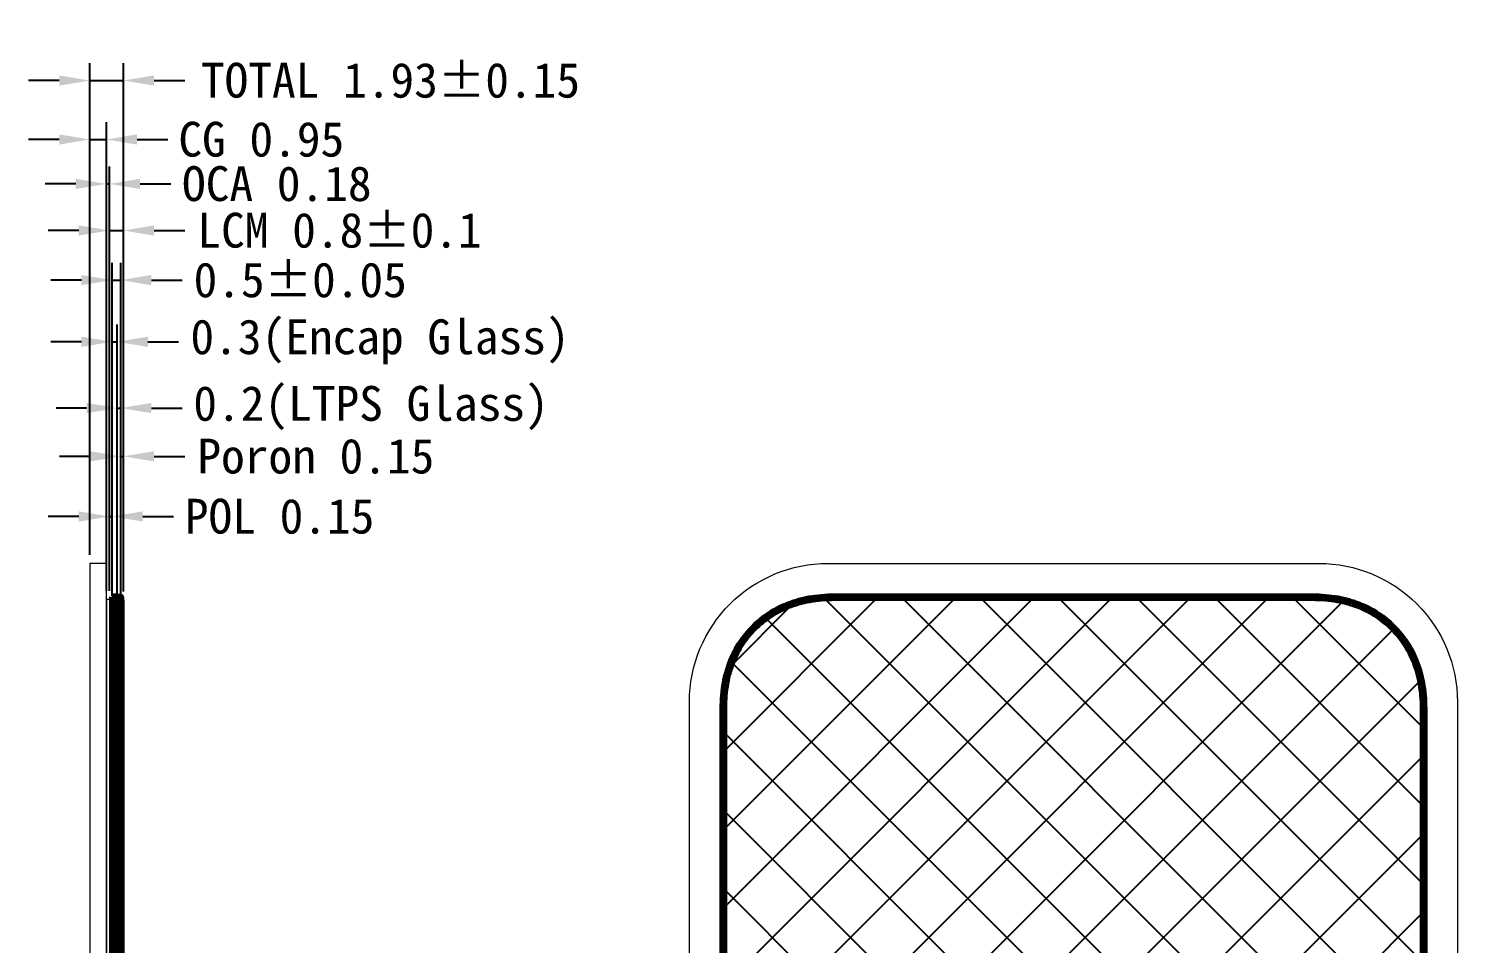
# Model space of a CAD drawing. Header units: millimetres. Extents: x 1773 to 2105, y 395 to 649.
# Drawn here: x 1891.6 to 1973.7, y 533.3 to 585.9 of the extents above; entities that cross this region are included whole.
import ezdxf

# ---------------------------------------------------------------- set-up
doc = ezdxf.new("R2010")
doc.units = ezdxf.units.MM
for name, color, linetype, lineweight in [('CG', 3, 'Continuous', 20), ('FPC', 40, 'Continuous', 20), ('P_ENCAP.drawing', 30, 'Continuous', 100), ('P_OLED.drawing', 3, 'Continuous', 100), ('POL', 202, 'Continuous', 5)]:
    doc.layers.add(name, color=color, linetype=linetype, lineweight=lineweight)
doc.layers.add('dim', color=3, linetype='Continuous')
doc.layers.add('DST', color=253, linetype='Continuous')
doc.styles.add('宋体', font='')
doc.styles.get('宋体').set_extended_font_data('SimSun')
doc.dimstyles.new('Z0.8', dxfattribs={"dimscale": 0.8, "dimtxt": 2.5, "dimasz": 2.2, "dimexe": 1.25, "dimexo": 0.625, "dimtad": 0, "dimdsep": 46, "dimtxsty": '宋体', "dimcen": 2.5, "dimadec": 0, "dimazin": 0, "dimtfac": 1, "dimtmove": 0, "dimatfit": 3, "dimfxl": 1, "dimlwd": 25, "dimlwe": 25, "dimarcsym": 0})

# ---------------------------------------------------------------- blocks, each defined once
blk = doc.blocks.new('*D5')
at = {"layer": 'Defpoints', "color": 0, "ltscale": 0.1}
for p in [(1896.733, 564.063), (1896.733, 552.839), (1896.933, 552.839)]:
    blk.add_point(p, dxfattribs=at)
at = {"layer": 'dim', "color": 3, "lineweight": 25, "ltscale": 0.1}
for p, q in [((1896.733, 553.339), (1896.733, 565.063)), ((1896.933, 553.339), (1896.933, 565.063)), ((1894.973, 564.063), (1893.213, 564.063)), ((1896.733, 564.063), (1896.933, 564.063)), ((1898.693, 564.063), (1900.453, 564.063))]:
    blk.add_line(p, q, dxfattribs=at)
at = {"layer": 'dim', "color": 3, "ltscale": 0.1}
for points in [[(1894.973, 564.356), (1894.973, 563.77), (1896.733, 564.063)], [(1898.693, 564.356), (1898.693, 563.77), (1896.933, 564.063)]]:
    blk.add_solid(points, dxfattribs=at)
at = {"layer": 'dim', "color": 4, "ltscale": 0.1, "insert": (1911.3, 564.063), "char_height": 2, "attachment_point": 5, "style": '宋体'}
blk.add_mtext('0.2(LTPS Glass)', dxfattribs=at)
blk = doc.blocks.new('*D6')
at = {"layer": 'Defpoints', "color": 0, "ltscale": 0.1}
for p in [(1896.433, 567.869), (1896.433, 552.786), (1896.733, 552.786)]:
    blk.add_point(p, dxfattribs=at)
at = {"layer": 'dim', "color": 3, "lineweight": 25, "ltscale": 0.1}
for p, q in [((1896.433, 553.286), (1896.433, 568.869)), ((1896.733, 553.286), (1896.733, 568.869)), ((1894.673, 567.869), (1892.913, 567.869)), ((1896.433, 567.869), (1896.733, 567.869)), ((1898.493, 567.869), (1900.253, 567.869))]:
    blk.add_line(p, q, dxfattribs=at)
at = {"layer": 'dim', "color": 3, "ltscale": 0.1}
for points in [[(1894.673, 568.162), (1894.673, 567.575), (1896.433, 567.869)], [(1898.493, 568.162), (1898.493, 567.575), (1896.733, 567.869)]]:
    blk.add_solid(points, dxfattribs=at)
at = {"layer": 'dim', "color": 4, "ltscale": 0.1, "insert": (1911.815, 567.869), "char_height": 2, "attachment_point": 5, "style": '宋体'}
blk.add_mtext('0.3(Encap Glass)', dxfattribs=at)
blk = doc.blocks.new('*D7')
at = {"layer": 'Defpoints', "color": 0, "ltscale": 0.1}
for p in [(1896.433, 571.41), (1896.433, 553.224), (1896.933, 553.224)]:
    blk.add_point(p, dxfattribs=at)
at = {"layer": 'dim', "color": 3, "lineweight": 25, "ltscale": 0.1}
for p, q in [((1896.433, 553.724), (1896.433, 572.41)), ((1896.933, 553.724), (1896.933, 572.41)), ((1894.673, 571.41), (1892.913, 571.41)), ((1896.433, 571.41), (1896.933, 571.41)), ((1898.693, 571.41), (1900.453, 571.41))]:
    blk.add_line(p, q, dxfattribs=at)
at = {"layer": 'dim', "color": 3, "ltscale": 0.1}
for points in [[(1894.673, 571.703), (1894.673, 571.116), (1896.433, 571.41)], [(1898.693, 571.703), (1898.693, 571.116), (1896.933, 571.41)]]:
    blk.add_solid(points, dxfattribs=at)
at = {"layer": 'dim', "color": 4, "ltscale": 0.1, "insert": (1907.233, 571.41), "char_height": 2, "attachment_point": 5, "style": '宋体'}
blk.add_mtext('0.5%%P0.05', dxfattribs=at)
blk = doc.blocks.new('*D8')
at = {"layer": 'Defpoints', "color": 0, "ltscale": 0.1}
for p in [(1897.083, 561.29), (1896.933, 553.224), (1897.083, 553.024)]:
    blk.add_point(p, dxfattribs=at)
at = {"layer": 'dim', "color": 3, "lineweight": 25, "ltscale": 0.1}
for p, q in [((1896.933, 553.724), (1896.933, 562.29)), ((1897.083, 553.524), (1897.083, 562.29)), ((1895.173, 561.29), (1893.413, 561.29)), ((1896.933, 561.29), (1897.083, 561.29)), ((1898.843, 561.29), (1900.603, 561.29))]:
    blk.add_line(p, q, dxfattribs=at)
at = {"layer": 'dim', "color": 3, "ltscale": 0.1}
for points in [[(1895.173, 561.584), (1895.173, 560.997), (1896.933, 561.29)], [(1898.843, 561.584), (1898.843, 560.997), (1897.083, 561.29)]]:
    blk.add_solid(points, dxfattribs=at)
at = {"layer": 'dim', "color": 4, "ltscale": 0.1, "insert": (1908.131, 561.29), "char_height": 2, "attachment_point": 5, "style": '宋体'}
blk.add_mtext('Poron 0.15', dxfattribs=at)
blk = doc.blocks.new('*D9')
at = {"layer": 'Defpoints', "color": 0, "ltscale": 0.1}
for p in [(1896.433, 557.839), (1896.283, 553.074), (1896.433, 553.074)]:
    blk.add_point(p, dxfattribs=at)
at = {"layer": 'DST', "color": 3, "linetype": 'ByBlock', "lineweight": 25, "ltscale": 0.1}
for p, q in [((1896.283, 553.574), (1896.283, 558.839)), ((1896.433, 553.574), (1896.433, 558.839)), ((1894.523, 557.839), (1892.763, 557.839)), ((1896.283, 557.839), (1896.433, 557.839)), ((1898.193, 557.839), (1899.953, 557.839))]:
    blk.add_line(p, q, dxfattribs=at)
at = {"layer": 'DST', "color": 3, "ltscale": 0.1}
for points in [[(1894.523, 558.132), (1894.523, 557.545), (1896.283, 557.839)], [(1898.193, 558.132), (1898.193, 557.545), (1896.433, 557.839)]]:
    blk.add_solid(points, dxfattribs=at)
at = {"layer": 'DST', "color": 4, "ltscale": 0.1, "insert": (1906.051, 557.839), "char_height": 2, "attachment_point": 5, "style": '宋体'}
blk.add_mtext('POL 0.15', dxfattribs=at)
blk = doc.blocks.new('*D10')
at = {"layer": 'Defpoints', "color": 0, "ltscale": 0.1}
for p in [(1897.083, 574.259), (1896.283, 553.074), (1897.083, 553.024)]:
    blk.add_point(p, dxfattribs=at)
at = {"layer": 'DST', "color": 3, "linetype": 'ByBlock', "lineweight": 25, "ltscale": 0.1}
for p, q in [((1896.283, 553.574), (1896.283, 575.259)), ((1897.083, 553.524), (1897.083, 575.259)), ((1894.523, 574.259), (1892.763, 574.259)), ((1896.283, 574.259), (1897.083, 574.259)), ((1898.843, 574.259), (1900.603, 574.259))]:
    blk.add_line(p, q, dxfattribs=at)
at = {"layer": 'DST', "color": 3, "ltscale": 0.1}
for points in [[(1894.523, 574.552), (1894.523, 573.965), (1896.283, 574.259)], [(1898.843, 574.552), (1898.843, 573.965), (1897.083, 574.259)]]:
    blk.add_solid(points, dxfattribs=at)
at = {"layer": 'DST', "color": 4, "ltscale": 0.1, "insert": (1909.494, 574.259), "char_height": 2, "attachment_point": 5, "style": '宋体'}
blk.add_mtext('LCM 0.8%%P0.1', dxfattribs=at)
blk = doc.blocks.new('*D20')
at = {"layer": 'Defpoints', "color": 0, "ltscale": 0.1}
for p in [(1896.283, 576.933), (1896.108, 553.074), (1896.283, 553.074)]:
    blk.add_point(p, dxfattribs=at)
at = {"layer": 'FPC', "color": 3, "linetype": 'ByBlock', "lineweight": 25, "ltscale": 0.1}
for p, q in [((1896.108, 553.574), (1896.108, 577.933)), ((1896.283, 553.574), (1896.283, 577.933)), ((1894.348, 576.933), (1892.588, 576.933)), ((1896.108, 576.933), (1896.283, 576.933)), ((1898.043, 576.933), (1899.803, 576.933))]:
    blk.add_line(p, q, dxfattribs=at)
at = {"layer": 'FPC', "color": 3, "ltscale": 0.1}
for points in [[(1894.348, 577.227), (1894.348, 576.64), (1896.108, 576.933)], [(1898.043, 577.227), (1898.043, 576.64), (1896.283, 576.933)]]:
    blk.add_solid(points, dxfattribs=at)
at = {"layer": 'FPC', "color": 4, "ltscale": 0.1, "insert": (1905.89, 576.933), "char_height": 2, "attachment_point": 5, "style": '宋体'}
blk.add_mtext('OCA 0.18', dxfattribs=at)
blk = doc.blocks.new('*D21')
at = {"layer": 'Defpoints', "color": 0, "ltscale": 0.1}
for p in [(1896.108, 579.484), (1895.158, 555.143), (1896.108, 555.143)]:
    blk.add_point(p, dxfattribs=at)
at = {"layer": 'FPC', "color": 3, "linetype": 'ByBlock', "lineweight": 25, "ltscale": 0.1}
for p, q in [((1895.158, 555.643), (1895.158, 580.484)), ((1896.108, 555.643), (1896.108, 580.484)), ((1893.398, 579.484), (1891.638, 579.484)), ((1895.158, 579.484), (1896.108, 579.484)), ((1897.868, 579.484), (1899.628, 579.484))]:
    blk.add_line(p, q, dxfattribs=at)
at = {"layer": 'FPC', "color": 3, "ltscale": 0.1}
for points in [[(1893.398, 579.777), (1893.398, 579.19), (1895.158, 579.484)], [(1897.868, 579.777), (1897.868, 579.19), (1896.108, 579.484)]]:
    blk.add_solid(points, dxfattribs=at)
at = {"layer": 'FPC', "color": 4, "ltscale": 0.1, "insert": (1905, 579.484), "char_height": 2, "attachment_point": 5, "style": '宋体'}
blk.add_mtext('CG 0.95', dxfattribs=at)
blk = doc.blocks.new('*D22')
at = {"layer": 'Defpoints', "color": 0, "ltscale": 0.1}
for p in [(1897.083, 582.87), (1895.158, 555.143), (1897.083, 553.024)]:
    blk.add_point(p, dxfattribs=at)
at = {"layer": 'FPC', "color": 3, "linetype": 'ByBlock', "lineweight": 25, "ltscale": 0.1}
for p, q in [((1895.158, 555.643), (1895.158, 583.87)), ((1897.083, 553.524), (1897.083, 583.87)), ((1893.398, 582.87), (1891.638, 582.87)), ((1895.158, 582.87), (1897.083, 582.87)), ((1898.843, 582.87), (1900.603, 582.87))]:
    blk.add_line(p, q, dxfattribs=at)
at = {"layer": 'FPC', "color": 3, "ltscale": 0.1}
for points in [[(1893.398, 583.163), (1893.398, 582.577), (1895.158, 582.87)], [(1898.843, 583.163), (1898.843, 582.577), (1897.083, 582.87)]]:
    blk.add_solid(points, dxfattribs=at)
at = {"layer": 'FPC', "color": 4, "ltscale": 0.1, "insert": (1912.416, 582.87), "char_height": 2, "attachment_point": 5, "style": '宋体'}
blk.add_mtext('TOTAL 1.93%%P0.15', dxfattribs=at)

msp = doc.modelspace()

# ---------------------------------------------------------------- hatches: boundary and pattern name
at = {"layer": 'DST', "ltscale": 0.1}
h = msp.add_hatch(dxfattribs=at)
h.set_pattern_fill('ANSI37', color=256, style=0)
h.set_pattern_definition([(45, (59.7107, 15.058), (-2.245064, 2.245064), []), (135, (59.7107, 15.058), (-2.245064, -2.245064), [])])
h.paths.add_polyline_path([(1965.321, 553.024), (1937.932, 553.024), (1937.738, 553.022), (1937.548, 553.016), (1937.362, 553.006), (1937.18, 552.993), (1937.002, 552.976), (1936.828, 552.956), (1936.657, 552.931), (1936.49, 552.904), (1936.326, 552.873), (1936.166, 552.838), (1936.009, 552.801), (1935.856, 552.76), (1935.705, 552.715), (1935.559, 552.668), (1935.415, 552.618), (1935.274, 552.564), (1935.137, 552.507), (1935.002, 552.448), (1934.87, 552.385), (1934.742, 552.32), (1934.616, 552.252), (1934.492, 552.181), (1934.372, 552.107), (1934.254, 552.031), (1934.138, 551.952), (1934.026, 551.87), (1933.915, 551.786), (1933.807, 551.699), (1933.701, 551.61), (1933.598, 551.518), (1933.496, 551.424), (1933.397, 551.327), (1933.3, 551.228), (1933.206, 551.127), (1933.113, 551.023), (1933.023, 550.918), (1932.936, 550.809), (1932.851, 550.699), (1932.768, 550.586), (1932.689, 550.47), (1932.611, 550.352), (1932.537, 550.231), (1932.465, 550.107), (1932.396, 549.981), (1932.33, 549.852), (1932.267, 549.72), (1932.206, 549.585), (1932.149, 549.447), (1932.094, 549.306), (1932.043, 549.162), (1931.995, 549.015), (1931.95, 548.865), (1931.908, 548.711), (1931.87, 548.555), (1931.835, 548.394), (1931.803, 548.231), (1931.775, 548.064), (1931.751, 547.893), (1931.73, 547.719), (1931.712, 547.541), (1931.699, 547.36), (1931.689, 547.175), (1931.683, 546.986), (1931.681, 546.793), (1931.681, 518.205), (1931.683, 518.057), (1931.689, 517.914), (1931.699, 517.773), (1931.712, 517.636), (1931.729, 517.5), (1931.75, 517.368), (1931.774, 517.238), (1931.801, 517.111), (1931.831, 516.986), (1931.865, 516.864), (1931.902, 516.744), (1931.941, 516.626), (1931.983, 516.51), (1932.028, 516.397), (1932.076, 516.286), (1932.126, 516.177), (1932.179, 516.069), (1932.234, 515.964), (1932.291, 515.861), (1932.351, 515.759), (1932.412, 515.659), (1932.476, 515.562), (1932.541, 515.465), (1932.609, 515.371), (1932.678, 515.278), (1932.749, 515.186), (1932.821, 515.097), (1932.895, 515.008), (1932.97, 514.921), (1933.046, 514.836), (1933.124, 514.752), (1933.202, 514.669), (1933.342, 514.527), (1933.484, 514.39), (1933.629, 514.257), (1933.777, 514.129), (1933.929, 514.005), (1934.083, 513.885), (1934.24, 513.77), (1934.401, 513.659), (1934.566, 513.552), (1934.734, 513.45), (1934.906, 513.353), (1935.081, 513.259), (1935.261, 513.17), (1935.445, 513.086), (1935.634, 513.005), (1935.827, 512.93), (1936.025, 512.858), (1936.227, 512.791), (1936.434, 512.729), (1936.646, 512.671), (1936.864, 512.617), (1937.086, 512.568), (1937.315, 512.524), (1937.548, 512.484), (1937.788, 512.449), (1938.033, 512.418), (1938.284, 512.392), (1938.541, 512.371), (1938.804, 512.355), (1939.073, 512.343), (1939.349, 512.336), (1939.632, 512.333), (1963.621, 512.333), (1963.904, 512.336), (1964.18, 512.343), (1964.449, 512.355), (1964.712, 512.371), (1964.969, 512.392), (1965.22, 512.418), (1965.465, 512.449), (1965.705, 512.484), (1965.938, 512.524), (1966.166, 512.568), (1966.389, 512.617), (1966.607, 512.671), (1966.819, 512.729), (1967.026, 512.791), (1967.228, 512.858), (1967.426, 512.93), (1967.619, 513.005), (1967.807, 513.086), (1967.992, 513.17), (1968.171, 513.259), (1968.347, 513.353), (1968.519, 513.45), (1968.687, 513.552), (1968.852, 513.659), (1969.013, 513.77), (1969.17, 513.885), (1969.324, 514.005), (1969.475, 514.129), (1969.623, 514.257), (1969.769, 514.39), (1969.911, 514.527), (1970.051, 514.669), (1970.129, 514.752), (1970.207, 514.836), (1970.283, 514.921), (1970.358, 515.008), (1970.432, 515.097), (1970.504, 515.186), (1970.575, 515.278), (1970.644, 515.371), (1970.712, 515.465), (1970.777, 515.562), (1970.841, 515.659), (1970.902, 515.759), (1970.962, 515.861), (1971.019, 515.964), (1971.074, 516.069), (1971.127, 516.177), (1971.177, 516.286), (1971.225, 516.397), (1971.27, 516.51), (1971.312, 516.626), (1971.351, 516.744), (1971.388, 516.864), (1971.421, 516.986), (1971.452, 517.111), (1971.479, 517.238), (1971.503, 517.368), (1971.524, 517.5), (1971.541, 517.636), (1971.554, 517.773), (1971.564, 517.914), (1971.57, 518.057), (1971.572, 518.205), (1971.572, 546.793), (1971.57, 546.986), (1971.564, 547.175), (1971.554, 547.36), (1971.54, 547.541), (1971.523, 547.719), (1971.502, 547.893), (1971.478, 548.064), (1971.45, 548.231), (1971.418, 548.394), (1971.383, 548.555), (1971.345, 548.711), (1971.303, 548.865), (1971.258, 549.015), (1971.21, 549.162), (1971.158, 549.306), (1971.104, 549.447), (1971.047, 549.585), (1970.986, 549.72), (1970.923, 549.852), (1970.857, 549.981), (1970.788, 550.107), (1970.716, 550.231), (1970.641, 550.352), (1970.564, 550.47), (1970.484, 550.586), (1970.402, 550.699), (1970.317, 550.809), (1970.229, 550.918), (1970.14, 551.023), (1970.047, 551.127), (1969.952, 551.228), (1969.855, 551.327), (1969.756, 551.424), (1969.655, 551.518), (1969.552, 551.61), (1969.446, 551.699), (1969.338, 551.786), (1969.227, 551.87), (1969.114, 551.952), (1968.999, 552.031), (1968.881, 552.107), (1968.76, 552.181), (1968.637, 552.252), (1968.511, 552.32), (1968.382, 552.385), (1968.251, 552.448), (1968.116, 552.507), (1967.979, 552.564), (1967.838, 552.618), (1967.694, 552.668), (1967.547, 552.715), (1967.397, 552.76), (1967.244, 552.801), (1967.087, 552.838), (1966.927, 552.873), (1966.763, 552.904), (1966.596, 552.931), (1966.425, 552.956), (1966.251, 552.976), (1966.073, 552.993), (1965.891, 553.006), (1965.705, 553.016), (1965.515, 553.022)])

# ---------------------------------------------------------------- linework, layer by layer
at = {"layer": 'CG', "color": 3, "linetype": 'Continuous'}
msp.add_lwpolyline([(1895.158, 511.053), (1896.108, 511.053), (1896.108, 555.143), (1895.158, 555.143)], close=True, dxfattribs=at)
msp.add_lwpolyline([(1973.671, 517.703, -0.414214), (1965.721, 509.753), (1937.531, 509.753, -0.414214), (1929.581, 517.703), (1929.581, 547.193, -0.414214), (1937.531, 555.143), (1965.721, 555.143, -0.414214), (1973.671, 547.193)], format="xyb", close=True, dxfattribs=at)
at = {"layer": 'DST', "ltscale": 0.1}
for p, q in [((1896.933, 553.024), (1897.083, 553.024)), ((1897.083, 553.024), (1897.083, 512.333))]:
    msp.add_line(p, q, dxfattribs=at)
msp.add_lwpolyline([(1971.572, 518.205), (1971.572, 546.793), (1971.57, 546.986), (1971.564, 547.175), (1971.554, 547.36), (1971.54, 547.541), (1971.523, 547.719), (1971.502, 547.893), (1971.478, 548.064), (1971.45, 548.231), (1971.418, 548.394), (1971.383, 548.555), (1971.345, 548.711), (1971.303, 548.865), (1971.258, 549.015), (1971.21, 549.162), (1971.158, 549.306), (1971.104, 549.447), (1971.047, 549.585), (1970.986, 549.72), (1970.923, 549.852), (1970.857, 549.981), (1970.788, 550.107), (1970.716, 550.231), (1970.641, 550.352), (1970.564, 550.47), (1970.484, 550.586), (1970.402, 550.699), (1970.317, 550.809), (1970.229, 550.918), (1970.14, 551.023), (1970.047, 551.127), (1969.952, 551.228), (1969.855, 551.327), (1969.756, 551.424), (1969.655, 551.518), (1969.552, 551.61), (1969.446, 551.699), (1969.338, 551.786), (1969.227, 551.87), (1969.114, 551.952), (1968.999, 552.031), (1968.881, 552.107), (1968.76, 552.181), (1968.637, 552.252), (1968.511, 552.32), (1968.382, 552.385), (1968.251, 552.448), (1968.116, 552.507), (1967.979, 552.564), (1967.838, 552.618), (1967.694, 552.668), (1967.547, 552.715), (1967.397, 552.76), (1967.244, 552.801), (1967.087, 552.838), (1966.927, 552.873), (1966.763, 552.904), (1966.596, 552.931), (1966.425, 552.956), (1966.251, 552.976), (1966.073, 552.993), (1965.891, 553.006), (1965.705, 553.016), (1965.515, 553.022), (1965.321, 553.024), (1937.932, 553.024), (1937.738, 553.022), (1937.548, 553.016), (1937.362, 553.006), (1937.18, 552.993), (1937.002, 552.976), (1936.828, 552.956), (1936.657, 552.931), (1936.49, 552.904), (1936.326, 552.873), (1936.166, 552.838), (1936.009, 552.801), (1935.856, 552.76), (1935.705, 552.715), (1935.559, 552.668), (1935.415, 552.618), (1935.274, 552.564), (1935.137, 552.507), (1935.002, 552.448), (1934.87, 552.385), (1934.742, 552.32), (1934.616, 552.252), (1934.492, 552.181), (1934.372, 552.107), (1934.254, 552.031), (1934.138, 551.952), (1934.026, 551.87), (1933.915, 551.786), (1933.807, 551.699), (1933.701, 551.61), (1933.598, 551.518), (1933.496, 551.424), (1933.397, 551.327), (1933.3, 551.228), (1933.206, 551.127), (1933.113, 551.023), (1933.023, 550.918), (1932.936, 550.809), (1932.851, 550.699), (1932.768, 550.586), (1932.689, 550.47), (1932.611, 550.352), (1932.537, 550.231), (1932.465, 550.107), (1932.396, 549.981), (1932.33, 549.852), (1932.267, 549.72), (1932.206, 549.585), (1932.149, 549.447), (1932.094, 549.306), (1932.043, 549.162), (1931.995, 549.015), (1931.95, 548.865), (1931.908, 548.711), (1931.87, 548.555), (1931.835, 548.394), (1931.803, 548.231), (1931.775, 548.064), (1931.751, 547.893), (1931.73, 547.719), (1931.712, 547.541), (1931.699, 547.36), (1931.689, 547.175), (1931.683, 546.986), (1931.681, 546.793), (1931.681, 518.205)], dxfattribs=at)
at = {"layer": 'FPC', "ltscale": 0.1}
for p, q in [((1896.283, 553.074), (1896.108, 553.074)), ((1896.108, 553.074), (1896.108, 513.333))]:
    msp.add_line(p, q, dxfattribs=at)
at = {"layer": 'P_ENCAP.drawing'}
msp.add_lwpolyline([(1896.433, 553.224), (1896.433, 512.703), (1896.733, 512.703), (1896.733, 553.224), (1896.433, 553.224)], dxfattribs=at)
at = {"layer": 'P_OLED.drawing'}
msp.add_lwpolyline([(1896.733, 553.224), (1896.933, 553.224), (1896.933, 512.133), (1896.733, 512.133), (1896.733, 553.224)], dxfattribs=at)
at = {"layer": 'P_OLED.drawing', "color": 3, "linetype": 'Continuous', "lineweight": 100}
msp.add_lwpolyline([(1971.772, 518.204), (1971.772, 546.794), (1971.77, 546.99), (1971.764, 547.183), (1971.754, 547.373), (1971.74, 547.559), (1971.722, 547.741), (1971.701, 547.919), (1971.675, 548.095), (1971.646, 548.266), (1971.614, 548.435), (1971.578, 548.6), (1971.538, 548.761), (1971.495, 548.92), (1971.449, 549.075), (1971.399, 549.227), (1971.346, 549.376), (1971.29, 549.521), (1971.23, 549.664), (1971.168, 549.804), (1971.102, 549.941), (1971.034, 550.074), (1970.962, 550.205), (1970.888, 550.333), (1970.81, 550.459), (1970.73, 550.581), (1970.648, 550.701), (1970.562, 550.819), (1970.474, 550.933), (1970.383, 551.045), (1970.29, 551.155), (1970.195, 551.262), (1970.097, 551.367), (1969.997, 551.469), (1969.894, 551.569), (1969.79, 551.666), (1969.683, 551.761), (1969.573, 551.853), (1969.461, 551.943), (1969.347, 552.031), (1969.23, 552.115), (1969.11, 552.197), (1968.988, 552.276), (1968.863, 552.353), (1968.735, 552.426), (1968.604, 552.497), (1968.471, 552.565), (1968.334, 552.63), (1968.195, 552.691), (1968.052, 552.75), (1967.907, 552.805), (1967.758, 552.858), (1967.606, 552.907), (1967.451, 552.952), (1967.293, 552.995), (1967.132, 553.033), (1966.967, 553.069), (1966.798, 553.101), (1966.626, 553.129), (1966.451, 553.154), (1966.272, 553.175), (1966.089, 553.192), (1965.903, 553.206), (1965.713, 553.216), (1965.519, 553.222), (1965.322, 553.224), (1937.931, 553.224), (1937.734, 553.222), (1937.54, 553.216), (1937.35, 553.206), (1937.164, 553.192), (1936.981, 553.175), (1936.802, 553.154), (1936.627, 553.129), (1936.455, 553.101), (1936.286, 553.069), (1936.121, 553.033), (1935.96, 552.995), (1935.801, 552.952), (1935.646, 552.907), (1935.495, 552.858), (1935.346, 552.805), (1935.201, 552.75), (1935.058, 552.691), (1934.919, 552.63), (1934.782, 552.565), (1934.649, 552.497), (1934.518, 552.426), (1934.39, 552.353), (1934.265, 552.276), (1934.143, 552.197), (1934.023, 552.115), (1933.906, 552.031), (1933.792, 551.943), (1933.68, 551.853), (1933.57, 551.761), (1933.463, 551.666), (1933.359, 551.569), (1933.256, 551.469), (1933.156, 551.367), (1933.058, 551.262), (1932.962, 551.155), (1932.869, 551.045), (1932.779, 550.933), (1932.691, 550.819), (1932.605, 550.701), (1932.523, 550.581), (1932.443, 550.459), (1932.365, 550.333), (1932.291, 550.205), (1932.219, 550.074), (1932.151, 549.941), (1932.085, 549.804), (1932.023, 549.664), (1931.963, 549.521), (1931.907, 549.376), (1931.854, 549.227), (1931.804, 549.075), (1931.758, 548.92), (1931.715, 548.761), (1931.675, 548.6), (1931.639, 548.435), (1931.606, 548.266), (1931.578, 548.095), (1931.552, 547.919), (1931.531, 547.741), (1931.513, 547.559), (1931.499, 547.373), (1931.489, 547.183), (1931.483, 546.99), (1931.481, 546.794), (1931.481, 518.204)], dxfattribs=at)
at = {"layer": 'POL', "ltscale": 0.1}
for p, q in [((1896.433, 553.074), (1896.283, 553.074)), ((1896.283, 553.074), (1896.283, 513.333))]:
    msp.add_line(p, q, dxfattribs=at)

# ---------------------------------------------------------------- dimensions: what is measured, and where the dimension line sits
at = {"layer": 'dim', "ltscale": 0.1}
for base, p1, p2, text, picture, middle in [((1896.433, 571.41), (1896.933, 553.224), (1896.433, 553.224), '<>%%P0.05', '*D7', (1907.233, 571.41)), ((1896.433, 567.869), (1896.733, 552.786), (1896.433, 552.786), '<>(Encap Glass)', '*D6', (1911.815, 567.869)), ((1896.733, 564.063), (1896.933, 552.839), (1896.733, 552.839), '<>(LTPS Glass)', '*D5', (1911.3, 564.063)), ((1897.083, 561.29), (1896.933, 553.224), (1897.083, 553.024), 'Poron <>', '*D8', (1908.131, 561.29))]:
    dim = msp.add_linear_dim(base=base, p1=p1, p2=p2, text=text, dimstyle='Z0.8', override={"dimfxl": 1.25}, dxfattribs=at)
    dim.commit()
    dim.dimension.update_dxf_attribs({"geometry": picture, "text_midpoint": middle, "dimtype": 160})
at = {"layer": 'DST', "ltscale": 0.1}
dim = msp.add_linear_dim(base=(1897.083, 574.259), p1=(1896.283, 553.074), p2=(1897.083, 553.024), text='LCM <>%%P0.1', dimstyle='Z0.8', override={"dimfxl": 0.25, "dimarcsym": 1}, dxfattribs=at)
dim.commit()
dim.dimension.update_dxf_attribs({"geometry": '*D10', "text_midpoint": (1909.494, 574.259)})
dim = msp.add_linear_dim(base=(1896.433, 557.839), p1=(1896.283, 553.074), p2=(1896.433, 553.074), text='POL <>', dimstyle='Z0.8', override={"dimfxl": 0.25, "dimarcsym": 1}, dxfattribs=at)
dim.commit()
dim.dimension.update_dxf_attribs({"geometry": '*D9', "text_midpoint": (1906.051, 557.839), "dimtype": 160})
at = {"layer": 'FPC', "ltscale": 0.1}
for base, p1, p2, text, picture, middle in [((1897.083428227, 582.869877965), (1895.158428227, 555.143349146), (1897.083428227, 553.023549146), 'TOTAL <>%%P0.15', '*D22', (1912.416277389, 582.869877965)), ((1896.108, 579.484), (1895.158, 555.143), (1896.108, 555.143), 'CG <>', '*D21', (1905, 579.484)), ((1896.283428227, 576.933343148), (1896.108428227, 553.073549146), (1896.283428227, 553.073549146), 'OCA <>', '*D20', (1905.890020406, 576.933343148))]:
    dim = msp.add_linear_dim(base=base, p1=p1, p2=p2, text=text, dimstyle='Z0.8', override={"dimfxl": 0.25, "dimarcsym": 1}, dxfattribs=at)
    dim.commit()
    dim.dimension.update_dxf_attribs({"geometry": picture, "text_midpoint": middle})

doc.saveas('drawing.dxf')
